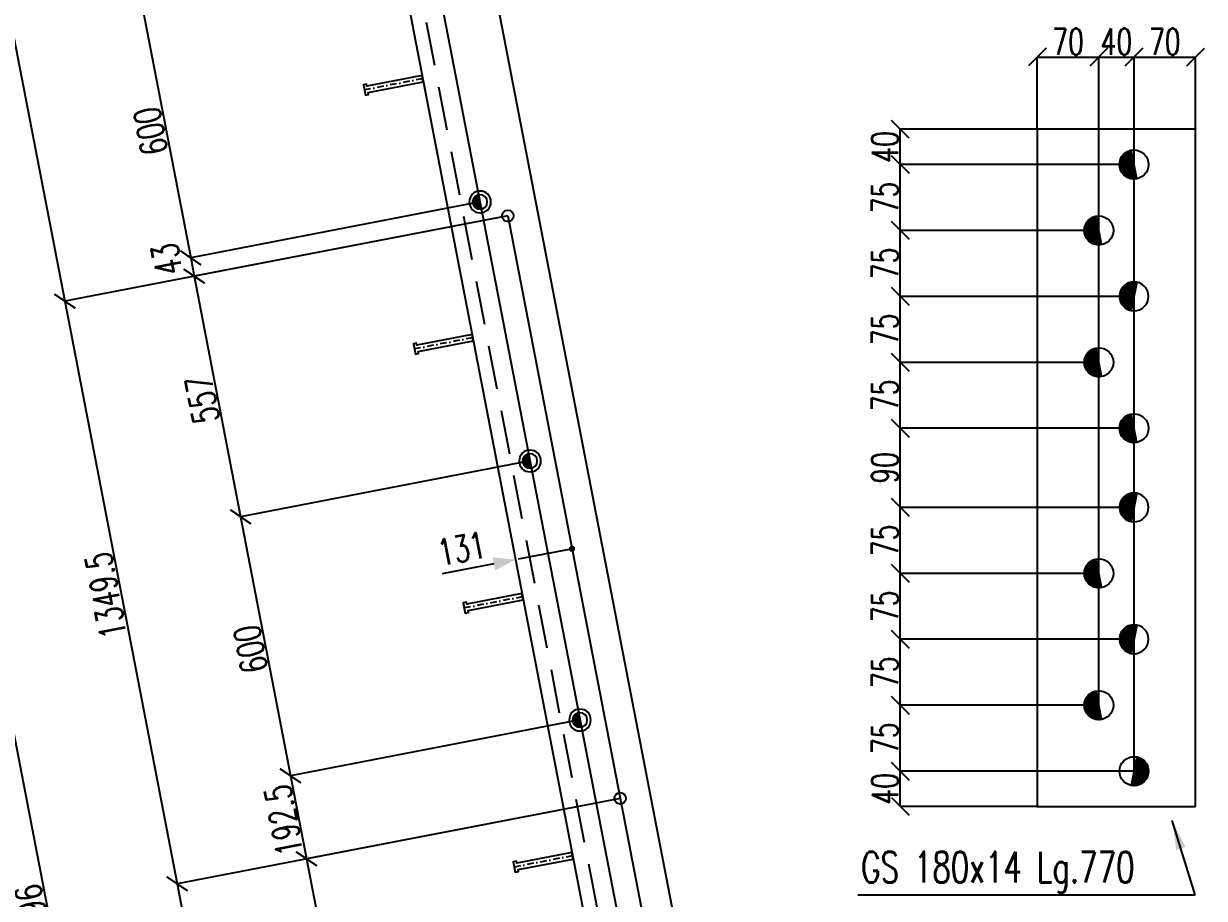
# Model space of a CAD drawing. Extents: x 512572 to 528792, y -20540 to -9023.
# Drawn here: x 524230 to 526915, y -12566 to -10576 of the extents above; entities that cross this region are included whole.
import ezdxf

# ---------------------------------------------------------------- set-up
doc = ezdxf.new("R2010")
doc.units = 0
doc.header["$LTSCALE"] = 200
doc.header["$MEASUREMENT"] = 0
doc.linetypes.add('DASHDOT', pattern=[1, 0.5, -0.25, 0, -0.25])
doc.linetypes.add('DASHED', pattern=[0.75, 0.5, -0.25])
doc.layers.get('0').update_dxf_attribs({"linetype": 'CONTINUOUS'})
for name, color, linetype in [('ASSI', 3, 'CONTINUOUS'), ('Echelon', 1, 'CONTINUOUS'), ('FORI', 2, 'CONTINUOUS'), ('LINEA_ANG', 2, 'CONTINUOUS'), ('LINEE_PIASTRE', 2, 'CONTINUOUS'), ('LS', 7, 'CONTINUOUS'), ('MZ', 6, 'DASHDOT'), ('PIASTRE', 5, 'CONTINUOUS'), ('QT_MAL', 7, 'CONTINUOUS'), ('QT_MPR', 7, 'CONTINUOUS'), ('QT_MSP', 7, 'CONTINUOUS'), ('TRAT-Y', 7, 'DASHED')]:
    doc.layers.add(name, color=color, linetype=linetype)
doc.styles.add('QUOTE', font='ROMANS8.SHX', dxfattribs={"width": 0.7})
doc.styles.add('RS', font='ROMANS8.shx', dxfattribs={"width": 0.7})
doc.styles.get("Standard").update_dxf_attribs({"font": 'ROMANS8.SHX', "width": 0.7})
doc.dimstyles.new('FRECCE1', dxfattribs={"dimtxt": 60, "dimasz": 6.66, "dimexe": 0, "dimexo": 0, "dimgap": 1, "dimtad": 1, "dimzin": 0, "dimdsep": 46, "dimtxsty": 'RS', "dimblk1": 'QUOTP', "dimblk2": 'QUOTF', "dimsah": 1, "dimcen": 0, "dimclrd": 2, "dimclre": 2, "dimclrt": 7, "dimadec": 0, "dimazin": 0, "dimtfac": 1, "dimtix": 1, "dimtmove": 2, "dimatfit": 3, "dimldrblk": 'QUOTP', "dimfxl": 1, "dimtolj": 1, "dimtzin": 0, "dimarcsym": 0})
doc.dimstyles.new('TRATTO', dxfattribs={"dimscale": 0, "dimtxt": 60, "dimasz": 40, "dimexe": 0, "dimexo": 0, "dimgap": 5, "dimtad": 1, "dimrnd": 0.5, "dimdsep": 46, "dimtxsty": 'RS', "dimblk1": 'OBLIQUE', "dimblk2": 'OBLIQUE', "dimsah": 1, "dimcen": 0.09, "dimclrd": 2, "dimclre": 2, "dimclrt": 7, "dimadec": 0, "dimazin": 0, "dimtfac": 1, "dimtix": 1, "dimtmove": 2, "dimatfit": 3, "dimfxl": 1, "dimtolj": 1, "dimtzin": 0, "dimarcsym": 0})

# ---------------------------------------------------------------- blocks, each defined once
blk = doc.blocks.new('P20')
at = {"color": 0}
for p, q in [((0, 0.98), (0.02, 1)), ((0, 0.94), (0.06, 1)), ((1, -0.01), (0, 0.99)), ((0, 0.89), (0.1, 0.99)), ((0, 0.85), (0.14, 0.99)), ((0, 0.8), (0.18, 0.98)), ((0, 0.76), (0.22, 0.98)), ((0, 0.71), (0.25, 0.97)), ((0, 0.67), (0.29, 0.96)), ((1, -0.05), (0, 0.95)), ((0, 0.62), (0.32, 0.95)), ((0, 0.58), (0.36, 0.93)), ((0, 0.53), (0.39, 0.92)), ((0, 0.49), (0.42, 0.91)), ((1, -0.09), (0, 0.9)), ((0, 0.44), (0.45, 0.89)), ((0, 0.4), (0.48, 0.88)), ((0.99, -0.13), (0, 0.86)), ((0, 0.35), (0.51, 0.86)), ((0, 0.31), (0.54, 0.84)), ((0, 0.26), (0.56, 0.83)), ((0.99, -0.17), (0, 0.81)), ((0, 0.22), (0.59, 0.81)), ((0, 0.17), (0.61, 0.79)), ((0.98, -0.21), (0, 0.77)), ((0, 0.13), (0.64, 0.77)), ((0, 0.08), (0.66, 0.75)), ((0, 0.04), (0.69, 0.73)), ((0.97, -0.25), (0, 0.72)), ((0, -0.01), (0.71, 0.7)), ((0.96, -0.28), (0, 0.68)), ((0, -0.05), (0.73, 0.68)), ((0, -0.1), (0.75, 0.66)), ((0.95, -0.32), (0, 0.63)), ((0, -0.14), (0.77, 0.63)), ((0, -0.19), (0.79, 0.61)), ((0.94, -0.35), (0, 0.59)), ((0, -0.23), (0.81, 0.58)), ((0, -0.28), (0.83, 0.56)), ((0.92, -0.38), (0, 0.54)), ((0, -0.32), (0.85, 0.53)), ((0.91, -0.41), (0, 0.5)), ((0, -0.36), (0.87, 0.5)), ((0, -0.41), (0.88, 0.47)), ((0.9, -0.44), (0, 0.45)), ((0, -0.45), (0.9, 0.44)), ((0.88, -0.47), (0, 0.41)), ((0, -0.5), (0.91, 0.41)), ((0, -0.54), (0.92, 0.38)), ((0.87, -0.5), (0, 0.36)), ((0, -0.59), (0.94, 0.35)), ((0.85, -0.53), (0, 0.32)), ((0, -0.63), (0.95, 0.31)), ((0, -0.68), (0.96, 0.28)), ((0.83, -0.56), (0, 0.27)), ((0, -0.72), (0.97, 0.25)), ((0.81, -0.58), (0, 0.23)), ((0, -0.77), (0.98, 0.21)), ((0.79, -0.61), (0, 0.18)), ((0, -0.81), (0.99, 0.17)), ((0.77, -0.63), (0, 0.14)), ((0, -0.86), (0.99, 0.13)), ((0.75, -0.66), (0, 0.09)), ((0, -0.9), (1, 0.09)), ((0.73, -0.68), (0, 0.05)), ((0, -0.95), (1, 0.05)), ((0.71, -0.7), (0, 0.01)), ((0, -0.99), (1, 0.01)), ((1, 0.04), (0.04, 1)), ((1, 0.09), (0.09, 1)), ((0.99, 0.14), (0.14, 0.99)), ((0.98, 0.19), (0.19, 0.98)), ((0.97, 0.25), (0.25, 0.97)), ((0.95, 0.31), (0.31, 0.95)), ((0.92, 0.38), (0.38, 0.92)), ((0.88, 0.47), (0.47, 0.88)), ((0.81, 0.59), (0.59, 0.81)), ((0.69, -0.73), (0, -0.04)), ((0.66, -0.75), (0, -0.08)), ((0.64, -0.77), (0, -0.13)), ((0.61, -0.79), (0, -0.17)), ((0.59, -0.81), (0, -0.22)), ((0.56, -0.83), (0, -0.26)), ((0.54, -0.84), (0, -0.31)), ((0.51, -0.86), (0, -0.35)), ((0.48, -0.88), (0, -0.4)), ((0.45, -0.89), (0, -0.44)), ((0.42, -0.91), (0, -0.49)), ((0.39, -0.92), (0, -0.53)), ((0.36, -0.93), (0, -0.58)), ((0.32, -0.95), (0, -0.62)), ((0.29, -0.96), (0, -0.67)), ((0.25, -0.97), (0, -0.71)), ((0.22, -0.98), (0, -0.76)), ((0.18, -0.98), (0, -0.8)), ((0.14, -0.99), (0, -0.85)), ((0.1, -0.99), (0, -0.89)), ((0.04, -1), (1, -0.04)), ((0.09, -1), (1, -0.09)), ((0.14, -0.99), (0.99, -0.14)), ((0.19, -0.98), (0.98, -0.19)), ((0.25, -0.97), (0.97, -0.25)), ((0.31, -0.95), (0.95, -0.31)), ((0.38, -0.92), (0.92, -0.38)), ((0.47, -0.88), (0.88, -0.47)), ((0.59, -0.81), (0.81, -0.59))]:
    blk.add_line(p, q, dxfattribs=at)
for radius in [1.5, 1]:
    blk.add_circle((0, 0), radius)
blk = doc.blocks.new('16')
blk.add_circle((0, 0), 1)
blk = doc.blocks.new('ASSE98')
blk.add_line((0, 0), (1, 0))
at = {"color": 7, "flags": 1}
for tag, p in [('LAV1', (3.07431, 6.82847)), ('LAV2', (3.07431, 6.49513)), ('LAV3', (3.07431, 6.1618)), ('LAV4', (3.07431, 5.82847)), ('LAV5', (3.07431, 5.49513)), ('LAV6', (3.07431, 5.1618)), ('LAV7', (3.07431, 4.82847)), ('LAV8', (3.07431, 4.49513)), ('LAV9', (3.07431, 4.1618)), ('LAV10', (3.07431, 3.82847))]:
    blk.add_attdef(tag, p, '', height=0.2, dxfattribs=at)
at = {"color": 7, "style": 'QUOTE', "width": 0.5, "flags": 1}
for tag, p in [('TI', (1.38308, 6.82731)), ('DI_S', (1.38308, 6.42178)), ('D_S', (1.38308, 6.02092)), ('E_S', (1.38308, 5.68065)), ('NFORI', (1.36454, 5.29792)), ('ALAR', (1.36349, 4.93246)), ('FAM', (1.3775, 4.54645)), ('ALA', (1.38308, 4.19257)), ('DISP2', (1.38308, 3.84971)), ('DISP1', (1.38308, 3.50686)), ('PINZAF', (1.38308, 3.164)), ('PINZAI', (1.38308, 2.82114)), ('TRP', (1.38308, 2.47829)), ('NP', (1.38308, 2.13543)), ('SV', (1.38308, 1.79257)), ('PESO', (1.38308, 1.44971)), ('QUA', (1.38308, 1.10686)), ('LUN', (1.38308, 0.764)), ('PROF', (1.38308, 0.42114)), ('POS', (1.38308, 0.07829))]:
    blk.add_attdef(tag, p, '', height=0.2, dxfattribs=at)
blk = doc.blocks.new('MRKR_98')
blk.add_point((0, 0))
at = {"color": 7, "style": 'QUOTE', "width": 0.5, "flags": 1}
for tag, p in [('TI', (3.7, 6.8)), ('NFORI', (3.7, 5.3)), ('AUX2', (3.7, 4.9)), ('FAM', (3.7, 4.5)), ('AUX1', (3.7, 4.2)), ('COMMESSA', (3.7, 3.8)), ('SPESSORE', (3.7, 2.5)), ('SV', (3.7, 1.8)), ('QUA', (3.7, 1.1)), ('DI_S', (3.7, 6.4)), ('D_S', (3.7, 6)), ('E_S', (3.7, 5.7)), ('MD', (3.7, 3.5)), ('MP', (3.7, 3.2)), ('LARGHEZZA', (3.7, 2.8)), ('NP', (3.7, 2.1)), ('PESO', (3.7, 1.4)), ('LUN', (3.7, 0.8)), ('PROF', (3.7, 0.4)), ('POS', (3.7, 0.1))]:
    blk.add_attdef(tag, p, '', height=0.2, dxfattribs=at)
at = {"color": 7, "flags": 1}
for tag, p in [('LAV1', (5.3, 6.9)), ('LAV2', (5.3, 6.5)), ('LAV3', (5.3, 6.2)), ('LAV4', (5.3, 5.9)), ('LAV5', (5.3, 5.5)), ('LAV6', (5.3, 5.2)), ('LAV7', (5.3, 4.9)), ('LAV8', (5.3, 4.5)), ('LAV9', (5.3, 4.2)), ('LAV10', (5.3, 3.9))]:
    blk.add_attdef(tag, p, '', height=0.2, dxfattribs=at)
blk = doc.blocks.new('20')
at = {"color": 0}
for p, q in [((0, 0.982), (0.018, 1)), ((0, 0.937), (0.061, 0.998)), ((0, 0.892), (0.102, 0.995)), ((1, -0.007), (0, 0.993)), ((0, 0.848), (0.142, 0.99)), ((0, 0.803), (0.181, 0.984)), ((0, 0.758), (0.218, 0.976)), ((0, 0.713), (0.254, 0.967)), ((0, 0.668), (0.289, 0.957)), ((0.999, -0.051), (0, 0.948)), ((0, 0.623), (0.323, 0.946)), ((0, 0.578), (0.356, 0.934)), ((0, 0.533), (0.388, 0.922)), ((0, 0.488), (0.419, 0.908)), ((0.996, -0.093), (0, 0.903)), ((0, 0.443), (0.45, 0.893)), ((0, 0.398), (0.479, 0.878)), ((0, 0.354), (0.508, 0.861)), ((0.991, -0.133), (0, 0.858)), ((0, 0.309), (0.536, 0.844)), ((0, 0.264), (0.563, 0.827)), ((0.999, 0.039), (0.039, 0.999)), ((0.996, 0.087), (0.087, 0.996)), ((0.991, 0.137), (0.137, 0.991)), ((0.982, 0.191), (0.191, 0.982)), ((0.969, 0.249), (0.249, 0.969)), ((0.95, 0.312), (0.312, 0.95)), ((0.923, 0.384), (0.384, 0.923)), ((0.883, 0.469), (0.469, 0.883)), ((0.985, -0.172), (0, 0.813)), ((0, 0.219), (0.589, 0.808)), ((0, 0.174), (0.615, 0.789)), ((0, 0.129), (0.64, 0.769)), ((0.978, -0.209), (0, 0.768)), ((0, 0.084), (0.664, 0.748)), ((0, 0.039), (0.687, 0.726)), ((0.969, -0.246), (0, 0.724)), ((0, -0.006), (0.71, 0.704)), ((0, -0.051), (0.732, 0.681)), ((0.96, -0.281), (0, 0.679)), ((0, -0.095), (0.753, 0.658)), ((0.949, -0.315), (0, 0.634)), ((0, -0.14), (0.774, 0.633)), ((0, -0.185), (0.794, 0.608)), ((0.937, -0.348), (0, 0.589)), ((0, -0.23), (0.813, 0.583)), ((0, -0.275), (0.831, 0.556)), ((0.925, -0.381), (0, 0.544)), ((0, -0.32), (0.849, 0.529)), ((0, -0.365), (0.866, 0.501)), ((0.911, -0.412), (0, 0.499)), ((0, -0.41), (0.882, 0.472)), ((0.897, -0.443), (0, 0.454)), ((0, -0.455), (0.897, 0.442)), ((0, -0.5), (0.911, 0.412)), ((0.881, -0.472), (0, 0.409)), ((0, -0.544), (0.925, 0.38)), ((0.865, -0.501), (0, 0.364)), ((0, -0.589), (0.937, 0.348)), ((0.849, -0.529), (0, 0.319)), ((0, -0.634), (0.949, 0.315)), ((0, -0.679), (0.96, 0.281)), ((0.831, -0.556), (0, 0.275)), ((0, -0.724), (0.969, 0.245)), ((0.813, -0.583), (0, 0.23)), ((0, -0.769), (0.978, 0.209)), ((0.793, -0.609), (0, 0.185)), ((0, -0.814), (0.985, 0.171)), ((0.774, -0.634), (0, 0.14)), ((0, -0.859), (0.991, 0.132)), ((0.753, -0.658), (0, 0.095)), ((0, -0.904), (0.996, 0.092)), ((0.732, -0.682), (0, 0.05)), ((0, -0.949), (0.999, 0.05)), ((0, -0.993), (1, 0.007)), ((0.71, -0.705), (0, 0.005)), ((0.808, 0.589), (0.589, 0.808)), ((0.687, -0.727), (0, -0.04)), ((0.664, -0.748), (0, -0.085)), ((0.639, -0.769), (0, -0.13)), ((0.614, -0.789), (0, -0.174)), ((0.589, -0.808), (0, -0.219)), ((0.563, -0.827), (0, -0.264)), ((0.535, -0.845), (0, -0.309)), ((0.508, -0.862), (0, -0.354)), ((0.479, -0.878), (0, -0.399)), ((0.449, -0.893), (0, -0.444)), ((0.419, -0.908), (0, -0.489)), ((0.388, -0.922), (0, -0.534)), ((0.356, -0.935), (0, -0.579)), ((0.323, -0.946), (0, -0.623)), ((0.289, -0.957), (0, -0.668)), ((0.254, -0.967), (0, -0.713)), ((0.218, -0.976), (0, -0.758)), ((0.181, -0.984), (0, -0.803)), ((0.039, -0.999), (0.999, -0.039)), ((0.087, -0.996), (0.996, -0.087)), ((0.138, -0.99), (0.99, -0.138)), ((0.192, -0.981), (0.981, -0.192)), ((0.25, -0.968), (0.968, -0.25)), ((0.313, -0.95), (0.95, -0.313)), ((0.385, -0.923), (0.923, -0.385)), ((0.47, -0.883), (0.883, -0.47)), ((0.591, -0.807), (0.807, -0.591)), ((0.142, -0.99), (0, -0.848)), ((0.102, -0.995), (0, -0.893))]:
    blk.add_line(p, q, dxfattribs=at)
blk.add_line((0, 1), (0, -1))
blk.add_circle((0, 0), 1)
blk = doc.blocks.new('A$C6E393FD9')
at = {"layer": 'Echelon', "color": 3}
blk.add_lwpolyline([(2.5, 0), (0, 19.8), (168.6, 41.4), (167.9, 47.2), (177.8, 48.5), (181.8, 17.1), (171.9, 15.8), (171.2, 21.6), (2.5, 0)], close=True, dxfattribs=at)
at = {"layer": 'MZ', "ltscale": 0.2}
blk.add_line((1.3, 9.9), (179.8, 32.8), dxfattribs=at)
blk = doc.blocks.new('_OBLIQUE')
at = {"color": 0, "linetype": 'ByBlock'}
blk.add_line((-0.5, -0.5), (0.5, 0.5), dxfattribs=at)
blk = doc.blocks.new('*D49')
at = {"layer": 'QT_MPR', "color": 2, "lineweight": -2, "transparency": 16777216}
for p, q in [((525118.1, -9755), (524082.2, -9954.8)), ((524082.2, -9954.8), (524323.9, -11207.9)), ((525331.3, -11013.7), (524323.9, -11207.9))]:
    blk.add_line(p, q, dxfattribs=at)
at = {"layer": 'QT_MPR', "color": 2, "lineweight": -2, "transparency": 16777216, "xscale": 40, "yscale": 40, "zscale": 40}
for p, rotation in [((524082.2, -9954.8), 100.9154326102389), ((524323.9, -11207.9), 280.9154326102389)]:
    blk.add_blockref('_OBLIQUE', p, dxfattribs=dict(at, rotation=rotation))
at = {"layer": 'QT_MPR', "color": 7, "transparency": 16777216, "insert": (524168.7, -10588), "char_height": 60, "attachment_point": 5, "rotation": 100.9154, "style": 'RS'}
blk.add_mtext('\\A1;1276', dxfattribs=at)
blk = doc.blocks.new('*D50')
at = {"layer": 'QT_MPR', "color": 2, "lineweight": -2, "transparency": 16777216}
for p, q in [((525331.3, -11013.7), (524323.9, -11207.9)), ((524323.9, -11207.9), (524579.4, -12532.8)), ((525586.8, -12338.5), (524579.4, -12532.8))]:
    blk.add_line(p, q, dxfattribs=at)
at = {"layer": 'QT_MPR', "color": 2, "lineweight": -2, "transparency": 16777216, "xscale": 40, "yscale": 40, "zscale": 40}
for p, rotation in [((524323.9, -11207.9), 100.9154326102389), ((524579.4, -12532.8), 280.9154326102389)]:
    blk.add_blockref('_OBLIQUE', p, dxfattribs=dict(at, rotation=rotation))
at = {"layer": 'QT_MPR', "color": 7, "transparency": 16777216, "insert": (524417.2, -11877), "char_height": 60, "attachment_point": 5, "rotation": 100.9154, "style": 'RS'}
blk.add_mtext('\\A1;1349.5', dxfattribs=at)
blk = doc.blocks.new('*D51')
at = {"layer": 'QT_MPR', "color": 2, "lineweight": -2, "transparency": 16777216}
for p, q in [((525586.8, -12338.5), (524579.4, -12532.8)), ((524579.4, -12532.8), (524834.9, -13857.7)), ((525842.3, -13663.4), (524834.9, -13857.7))]:
    blk.add_line(p, q, dxfattribs=at)
at = {"layer": 'QT_MPR', "color": 2, "lineweight": -2, "transparency": 16777216, "xscale": 40, "yscale": 40, "zscale": 40}
for p, rotation in [((524579.4, -12532.8), 100.9154326102389), ((524834.9, -13857.7), 280.9154326102389)]:
    blk.add_blockref('_OBLIQUE', p, dxfattribs=dict(at, rotation=rotation))
at = {"layer": 'QT_MPR', "color": 7, "transparency": 16777216, "insert": (524672.7, -13201.9), "char_height": 60, "attachment_point": 5, "rotation": 100.9154, "style": 'RS'}
blk.add_mtext('\\A1;1349', dxfattribs=at)
blk = doc.blocks.new('*D62')
at = {"layer": 'QT_MSP', "color": 2, "lineweight": -2, "transparency": 16777216}
for p, q in [((525154.6, -10392.9), (524496.7, -10519.8)), ((524496.7, -10519.8), (524610.3, -11108.9)), ((525268.2, -10982.1), (524610.3, -11108.9))]:
    blk.add_line(p, q, dxfattribs=at)
at = {"layer": 'QT_MSP', "color": 2, "lineweight": -2, "transparency": 16777216, "xscale": 40, "yscale": 40, "zscale": 40}
for p, rotation in [((524496.7, -10519.8), 100.9154326102389), ((524610.3, -11108.9), 280.9154326102389)]:
    blk.add_blockref('_OBLIQUE', p, dxfattribs=dict(at, rotation=rotation))
at = {"layer": 'QT_MSP', "color": 7, "transparency": 16777216, "insert": (524519.1, -10821), "char_height": 60, "attachment_point": 5, "rotation": 100.9154, "style": 'RS'}
blk.add_mtext('\\A1;600', dxfattribs=at)
blk = doc.blocks.new('*D63')
at = {"layer": 'QT_MSP', "color": 2, "lineweight": -2, "transparency": 16777216}
for p, q in [((525268.2, -10982.1), (524610.3, -11108.9)), ((525331.3, -11013.7), (524618.4, -11151.1)), ((524610.3, -11108.9), (524618.4, -11151.1))]:
    blk.add_line(p, q, dxfattribs=at)
at = {"layer": 'QT_MSP', "color": 2, "lineweight": -2, "transparency": 16777216, "xscale": 40, "yscale": 40, "zscale": 40}
for p, rotation in [((524610.3, -11108.9), 100.9154326102389), ((524618.4, -11151.1), 280.9154326102389)]:
    blk.add_blockref('_OBLIQUE', p, dxfattribs=dict(at, rotation=rotation))
at = {"layer": 'QT_MSP', "color": 7, "transparency": 16777216, "insert": (524556.1, -11112.3), "char_height": 60, "attachment_point": 5, "rotation": 100.9154, "style": 'RS'}
blk.add_mtext('\\A1;43', dxfattribs=at)
blk = doc.blocks.new('*D64')
at = {"layer": 'QT_MSP', "color": 2, "lineweight": -2, "transparency": 16777216}
for p, q in [((525331.3, -11013.7), (524618.4, -11151.1)), ((524618.4, -11151.1), (524723.9, -11698.1)), ((525381.8, -11571.2), (524723.9, -11698.1))]:
    blk.add_line(p, q, dxfattribs=at)
at = {"layer": 'QT_MSP', "color": 2, "lineweight": -2, "transparency": 16777216, "xscale": 40, "yscale": 40, "zscale": 40}
for p, rotation in [((524618.4, -11151.1), 100.9154326102389), ((524723.9, -11698.1), 280.9154326102389)]:
    blk.add_blockref('_OBLIQUE', p, dxfattribs=dict(at, rotation=rotation))
at = {"layer": 'QT_MSP', "color": 7, "transparency": 16777216, "insert": (524636.8, -11431.2), "char_height": 60, "attachment_point": 5, "rotation": 100.9154, "style": 'RS'}
blk.add_mtext('\\A1;557', dxfattribs=at)
blk = doc.blocks.new('*D65')
at = {"layer": 'QT_MSP', "color": 2, "lineweight": -2, "transparency": 16777216}
for p, q in [((525381.8, -11571.2), (524723.9, -11698.1)), ((524723.9, -11698.1), (524837.5, -12287.2)), ((525495.4, -12160.3), (524837.5, -12287.2))]:
    blk.add_line(p, q, dxfattribs=at)
at = {"layer": 'QT_MSP', "color": 2, "lineweight": -2, "transparency": 16777216, "xscale": 40, "yscale": 40, "zscale": 40}
for p, rotation in [((524723.9, -11698.1), 100.9154326102389), ((524837.5, -12287.2), 280.9154326102389)]:
    blk.add_blockref('_OBLIQUE', p, dxfattribs=dict(at, rotation=rotation))
at = {"layer": 'QT_MSP', "color": 7, "transparency": 16777216, "insert": (524746.4, -11999.3), "char_height": 60, "attachment_point": 5, "rotation": 100.9154, "style": 'RS'}
blk.add_mtext('\\A1;600', dxfattribs=at)
blk = doc.blocks.new('*D66')
at = {"layer": 'QT_MSP', "color": 2, "lineweight": -2, "transparency": 16777216}
for p, q in [((525495.4, -12160.3), (524837.5, -12287.2)), ((524837.5, -12287.2), (524873.9, -12476)), ((525586.8, -12338.5), (524873.9, -12476))]:
    blk.add_line(p, q, dxfattribs=at)
at = {"layer": 'QT_MSP', "color": 2, "lineweight": -2, "transparency": 16777216, "xscale": 40, "yscale": 40, "zscale": 40}
for p, rotation in [((524837.5, -12287.2), 100.9154326102389), ((524873.9, -12476), 280.9154326102389)]:
    blk.add_blockref('_OBLIQUE', p, dxfattribs=dict(at, rotation=rotation))
at = {"layer": 'QT_MSP', "color": 7, "transparency": 16777216, "insert": (524821.4, -12388.2), "char_height": 60, "attachment_point": 5, "rotation": 100.9154, "style": 'RS'}
blk.add_mtext('\\A1;192.5', dxfattribs=at)
blk = doc.blocks.new('*D67')
at = {"layer": 'QT_MSP', "color": 2, "lineweight": -2, "transparency": 16777216}
for p, q in [((525586.8, -12338.5), (524873.9, -12476)), ((524873.9, -12476), (524951.1, -12876.4)), ((525609, -12749.5), (524951.1, -12876.4))]:
    blk.add_line(p, q, dxfattribs=at)
at = {"layer": 'QT_MSP', "color": 2, "lineweight": -2, "transparency": 16777216, "xscale": 40, "yscale": 40, "zscale": 40}
for p, rotation in [((524873.9, -12476), 100.9154326102389), ((524951.1, -12876.4), 280.9154326102389)]:
    blk.add_blockref('_OBLIQUE', p, dxfattribs=dict(at, rotation=rotation))
at = {"layer": 'QT_MSP', "color": 7, "transparency": 16777216, "insert": (524878.2, -12682.8), "char_height": 60, "attachment_point": 5, "rotation": 100.9154, "style": 'RS'}
blk.add_mtext('\\A1;407.5', dxfattribs=at)
blk = doc.blocks.new('QUOTP')
at = {"layer": 'ASSI', "color": 2, "const_width": 1.07}
blk.add_lwpolyline([(-0.53, 0, 1), (0.53, 0, 1)], format="xyb", close=True, dxfattribs=at)
blk = doc.blocks.new('QUOTF')
at = {"layer": 'LS', "color": 2}
blk.add_line((7.5, 0), (25.5, 0), dxfattribs=at)
blk.add_solid([(7.5, 2.25), (0, 0), (7.5, -2.25)], dxfattribs=at)
blk = doc.blocks.new('*D81')
at = {"layer": 'QT_MAL', "color": 2, "lineweight": -2, "transparency": 16777216}
blk.add_line((525470.8, -11772.2), (525355.2, -11794.4), dxfattribs=at)
at = {"layer": 'QT_MAL', "color": 2, "lineweight": -2, "transparency": 16777216, "xscale": 6.66, "yscale": 6.66, "zscale": 6.66}
for name, p, rotation in [('QUOTF', (525348.7, -11795.7), 190.9154326102389), ('QUOTP', (525477.3, -11770.9), 10.91543261023896)]:
    blk.add_blockref(name, p, dxfattribs=dict(at, rotation=rotation))
at = {"layer": 'QT_MAL', "color": 7, "transparency": 16777216, "insert": (525226.1, -11770.9), "char_height": 60, "attachment_point": 5, "rotation": 10.9154, "style": 'RS'}
blk.add_mtext('\\A1;131', dxfattribs=at)
blk = doc.blocks.new('*D91')
at = {"layer": 'QT_MPR', "color": 2, "lineweight": -2, "transparency": 16777216}
for p, q in [((522528.8, -10191), (523775.8, -9950.5)), ((523775.8, -9950.5), (524797.6, -15248.6)), ((523543.7, -15490.5), (524797.6, -15248.6))]:
    blk.add_line(p, q, dxfattribs=at)
at = {"layer": 'QT_MPR', "color": 2, "lineweight": -2, "transparency": 16777216, "xscale": 40, "yscale": 40, "zscale": 40}
for p, rotation in [((523775.8, -9950.5), 100.9154326102523), ((524797.6, -15248.6), 280.9154326102524)]:
    blk.add_blockref('_OBLIQUE', p, dxfattribs=dict(at, rotation=rotation))
at = {"layer": 'QT_MPR', "color": 7, "transparency": 16777216, "insert": (524252.3, -12606.2), "char_height": 60, "attachment_point": 5, "rotation": 100.9154, "style": 'RS'}
blk.add_mtext('\\A1;5396', dxfattribs=at)
blk = doc.blocks.new('*D136')
at = {"layer": 'LS', "color": 2, "lineweight": -2, "transparency": 16777216}
for p, q in [((526755, -12276.8), (526223.7, -12276.8)), ((526223.7, -12356.8), (526223.7, -12276.8)), ((526535, -12356.8), (526223.7, -12356.8))]:
    blk.add_line(p, q, dxfattribs=at)
at = {"layer": 'LS', "color": 2, "lineweight": -2, "transparency": 16777216, "xscale": 40, "yscale": 40, "zscale": 40}
for p, rotation in [((526223.7, -12276.8), 90), ((526223.7, -12356.8), 270)]:
    blk.add_blockref('_OBLIQUE', p, dxfattribs=dict(at, rotation=rotation))
at = {"layer": 'LS', "color": 7, "transparency": 16777216, "insert": (526188.7, -12316.8), "char_height": 60, "attachment_point": 5, "rotation": 90, "style": 'RS'}
blk.add_mtext('\\A1;40', dxfattribs=at)
blk = doc.blocks.new('*D137')
at = {"layer": 'LS', "color": 2, "lineweight": -2, "transparency": 16777216}
for p, q in [((526675, -12126.8), (526223.7, -12126.8)), ((526223.7, -12276.8), (526223.7, -12126.8)), ((526755, -12276.8), (526223.7, -12276.8))]:
    blk.add_line(p, q, dxfattribs=at)
at = {"layer": 'LS', "color": 2, "lineweight": -2, "transparency": 16777216, "xscale": 40, "yscale": 40, "zscale": 40}
for p, rotation in [((526223.7, -12126.8), 90), ((526223.7, -12276.8), 270)]:
    blk.add_blockref('_OBLIQUE', p, dxfattribs=dict(at, rotation=rotation))
at = {"layer": 'LS', "color": 7, "transparency": 16777216, "insert": (526188.7, -12201.8), "char_height": 60, "attachment_point": 5, "rotation": 90, "style": 'RS'}
blk.add_mtext('\\A1;75', dxfattribs=at)
blk = doc.blocks.new('*D138')
at = {"layer": 'LS', "color": 2, "lineweight": -2, "transparency": 16777216}
for p, q in [((526755, -11976.8), (526223.7, -11976.8)), ((526223.7, -12126.8), (526223.7, -11976.8)), ((526675, -12126.8), (526223.7, -12126.8))]:
    blk.add_line(p, q, dxfattribs=at)
at = {"layer": 'LS', "color": 2, "lineweight": -2, "transparency": 16777216, "xscale": 40, "yscale": 40, "zscale": 40}
for p, rotation in [((526223.7, -11976.8), 90), ((526223.7, -12126.8), 270)]:
    blk.add_blockref('_OBLIQUE', p, dxfattribs=dict(at, rotation=rotation))
at = {"layer": 'LS', "color": 7, "transparency": 16777216, "insert": (526188.7, -12051.8), "char_height": 60, "attachment_point": 5, "rotation": 90, "style": 'RS'}
blk.add_mtext('\\A1;75', dxfattribs=at)
blk = doc.blocks.new('*D139')
at = {"layer": 'LS', "color": 2, "lineweight": -2, "transparency": 16777216}
for p, q in [((526675, -11826.8), (526223.7, -11826.8)), ((526223.7, -11976.8), (526223.7, -11826.8)), ((526755, -11976.8), (526223.7, -11976.8))]:
    blk.add_line(p, q, dxfattribs=at)
at = {"layer": 'LS', "color": 2, "lineweight": -2, "transparency": 16777216, "xscale": 40, "yscale": 40, "zscale": 40}
for p, rotation in [((526223.7, -11826.8), 90), ((526223.7, -11976.8), 270)]:
    blk.add_blockref('_OBLIQUE', p, dxfattribs=dict(at, rotation=rotation))
at = {"layer": 'LS', "color": 7, "transparency": 16777216, "insert": (526188.7, -11901.8), "char_height": 60, "attachment_point": 5, "rotation": 90, "style": 'RS'}
blk.add_mtext('\\A1;75', dxfattribs=at)
blk = doc.blocks.new('*D140')
at = {"layer": 'LS', "color": 2, "lineweight": -2, "transparency": 16777216}
for p, q in [((526755, -11676.8), (526223.7, -11676.8)), ((526223.7, -11826.8), (526223.7, -11676.8)), ((526675, -11826.8), (526223.7, -11826.8))]:
    blk.add_line(p, q, dxfattribs=at)
at = {"layer": 'LS', "color": 2, "lineweight": -2, "transparency": 16777216, "xscale": 40, "yscale": 40, "zscale": 40}
for p, rotation in [((526223.7, -11676.8), 90), ((526223.7, -11826.8), 270)]:
    blk.add_blockref('_OBLIQUE', p, dxfattribs=dict(at, rotation=rotation))
at = {"layer": 'LS', "color": 7, "transparency": 16777216, "insert": (526188.7, -11751.8), "char_height": 60, "attachment_point": 5, "rotation": 90, "style": 'RS'}
blk.add_mtext('\\A1;75', dxfattribs=at)
blk = doc.blocks.new('*D141')
at = {"layer": 'LS', "color": 2, "lineweight": -2, "transparency": 16777216}
for p, q in [((526755, -11496.8), (526223.7, -11496.8)), ((526223.7, -11676.8), (526223.7, -11496.8)), ((526755, -11676.8), (526223.7, -11676.8))]:
    blk.add_line(p, q, dxfattribs=at)
at = {"layer": 'LS', "color": 2, "lineweight": -2, "transparency": 16777216, "xscale": 40, "yscale": 40, "zscale": 40}
for p, rotation in [((526223.7, -11496.8), 90), ((526223.7, -11676.8), 270)]:
    blk.add_blockref('_OBLIQUE', p, dxfattribs=dict(at, rotation=rotation))
at = {"layer": 'LS', "color": 7, "transparency": 16777216, "insert": (526188.7, -11586.8), "char_height": 60, "attachment_point": 5, "rotation": 90, "style": 'RS'}
blk.add_mtext('\\A1;90', dxfattribs=at)
blk = doc.blocks.new('*D142')
at = {"layer": 'LS', "color": 2, "lineweight": -2, "transparency": 16777216}
for p, q in [((526675, -11346.8), (526223.7, -11346.8)), ((526223.7, -11496.8), (526223.7, -11346.8)), ((526755, -11496.8), (526223.7, -11496.8))]:
    blk.add_line(p, q, dxfattribs=at)
at = {"layer": 'LS', "color": 2, "lineweight": -2, "transparency": 16777216, "xscale": 40, "yscale": 40, "zscale": 40}
for p, rotation in [((526223.7, -11346.8), 90), ((526223.7, -11496.8), 270)]:
    blk.add_blockref('_OBLIQUE', p, dxfattribs=dict(at, rotation=rotation))
at = {"layer": 'LS', "color": 7, "transparency": 16777216, "insert": (526188.7, -11421.8), "char_height": 60, "attachment_point": 5, "rotation": 90, "style": 'RS'}
blk.add_mtext('\\A1;75', dxfattribs=at)
blk = doc.blocks.new('*D143')
at = {"layer": 'LS', "color": 2, "lineweight": -2, "transparency": 16777216}
for p, q in [((526755, -11196.8), (526223.7, -11196.8)), ((526223.7, -11346.8), (526223.7, -11196.8)), ((526675, -11346.8), (526223.7, -11346.8))]:
    blk.add_line(p, q, dxfattribs=at)
at = {"layer": 'LS', "color": 2, "lineweight": -2, "transparency": 16777216, "xscale": 40, "yscale": 40, "zscale": 40}
for p, rotation in [((526223.7, -11196.8), 90), ((526223.7, -11346.8), 270)]:
    blk.add_blockref('_OBLIQUE', p, dxfattribs=dict(at, rotation=rotation))
at = {"layer": 'LS', "color": 7, "transparency": 16777216, "insert": (526188.7, -11271.8), "char_height": 60, "attachment_point": 5, "rotation": 90, "style": 'RS'}
blk.add_mtext('\\A1;75', dxfattribs=at)
blk = doc.blocks.new('*D144')
at = {"layer": 'LS', "color": 2, "lineweight": -2, "transparency": 16777216}
for p, q in [((526675, -11046.8), (526223.7, -11046.8)), ((526223.7, -11196.8), (526223.7, -11046.8)), ((526755, -11196.8), (526223.7, -11196.8))]:
    blk.add_line(p, q, dxfattribs=at)
at = {"layer": 'LS', "color": 2, "lineweight": -2, "transparency": 16777216, "xscale": 40, "yscale": 40, "zscale": 40}
for p, rotation in [((526223.7, -11046.8), 90), ((526223.7, -11196.8), 270)]:
    blk.add_blockref('_OBLIQUE', p, dxfattribs=dict(at, rotation=rotation))
at = {"layer": 'LS', "color": 7, "transparency": 16777216, "insert": (526188.7, -11121.8), "char_height": 60, "attachment_point": 5, "rotation": 90, "style": 'RS'}
blk.add_mtext('\\A1;75', dxfattribs=at)
blk = doc.blocks.new('*D145')
at = {"layer": 'LS', "color": 2, "lineweight": -2, "transparency": 16777216}
for p, q in [((526755, -10896.8), (526223.7, -10896.8)), ((526223.7, -11046.8), (526223.7, -10896.8)), ((526675, -11046.8), (526223.7, -11046.8))]:
    blk.add_line(p, q, dxfattribs=at)
at = {"layer": 'LS', "color": 2, "lineweight": -2, "transparency": 16777216, "xscale": 40, "yscale": 40, "zscale": 40}
for p, rotation in [((526223.7, -10896.8), 90), ((526223.7, -11046.8), 270)]:
    blk.add_blockref('_OBLIQUE', p, dxfattribs=dict(at, rotation=rotation))
at = {"layer": 'LS', "color": 7, "transparency": 16777216, "insert": (526188.7, -10971.8), "char_height": 60, "attachment_point": 5, "rotation": 90, "style": 'RS'}
blk.add_mtext('\\A1;75', dxfattribs=at)
blk = doc.blocks.new('*D146')
at = {"layer": 'LS', "color": 2, "lineweight": -2, "transparency": 16777216}
for p, q in [((526535, -10816.8), (526223.7, -10816.8)), ((526223.7, -10896.8), (526223.7, -10816.8)), ((526755, -10896.8), (526223.7, -10896.8))]:
    blk.add_line(p, q, dxfattribs=at)
at = {"layer": 'LS', "color": 2, "lineweight": -2, "transparency": 16777216, "xscale": 40, "yscale": 40, "zscale": 40}
for p, rotation in [((526223.7, -10816.8), 90), ((526223.7, -10896.8), 270)]:
    blk.add_blockref('_OBLIQUE', p, dxfattribs=dict(at, rotation=rotation))
at = {"layer": 'LS', "color": 7, "transparency": 16777216, "insert": (526188.7, -10856.8), "char_height": 60, "attachment_point": 5, "rotation": 90, "style": 'RS'}
blk.add_mtext('\\A1;40', dxfattribs=at)
blk = doc.blocks.new('*D147')
at = {"layer": 'LS', "color": 2, "lineweight": -2, "transparency": 16777216}
for p, q in [((526535, -10816.8), (526535, -10652.5)), ((526535, -10652.5), (526675, -10652.5)), ((526675, -12126.8), (526675, -10652.5))]:
    blk.add_line(p, q, dxfattribs=at)
at = {"layer": 'LS', "color": 2, "lineweight": -2, "transparency": 16777216, "xscale": 40, "yscale": 40, "zscale": 40, "rotation": 180.0000000000001}
blk.add_blockref('_OBLIQUE', (526535, -10652.5), dxfattribs=at)
at = {"layer": 'LS', "color": 2, "lineweight": -2, "transparency": 16777216, "xscale": 40, "yscale": 40, "zscale": 40}
blk.add_blockref('_OBLIQUE', (526675, -10652.5), dxfattribs=at)
at = {"layer": 'LS', "color": 7, "transparency": 16777216, "insert": (526605, -10617.5), "char_height": 60, "attachment_point": 5, "style": 'RS'}
blk.add_mtext('\\A1;70', dxfattribs=at)
blk = doc.blocks.new('*D148')
at = {"layer": 'LS', "color": 2, "lineweight": -2, "transparency": 16777216}
for p, q in [((526675, -11046.8), (526675, -10652.5)), ((526675, -10652.5), (526755, -10652.5)), ((526755, -12276.8), (526755, -10652.5))]:
    blk.add_line(p, q, dxfattribs=at)
at = {"layer": 'LS', "color": 2, "lineweight": -2, "transparency": 16777216, "xscale": 40, "yscale": 40, "zscale": 40, "rotation": 180.0000000000001}
blk.add_blockref('_OBLIQUE', (526675, -10652.5), dxfattribs=at)
at = {"layer": 'LS', "color": 2, "lineweight": -2, "transparency": 16777216, "xscale": 40, "yscale": 40, "zscale": 40}
blk.add_blockref('_OBLIQUE', (526755, -10652.5), dxfattribs=at)
at = {"layer": 'LS', "color": 7, "transparency": 16777216, "insert": (526715, -10617.5), "char_height": 60, "attachment_point": 5, "style": 'RS'}
blk.add_mtext('\\A1;40', dxfattribs=at)
blk = doc.blocks.new('*D149')
at = {"layer": 'LS', "color": 2, "lineweight": -2, "transparency": 16777216}
for p, q in [((526755, -10896.8), (526755, -10652.5)), ((526755, -10652.5), (526895, -10652.5)), ((526895, -10816.8), (526895, -10652.5))]:
    blk.add_line(p, q, dxfattribs=at)
at = {"layer": 'LS', "color": 2, "lineweight": -2, "transparency": 16777216, "xscale": 40, "yscale": 40, "zscale": 40, "rotation": 180.0000000000001}
blk.add_blockref('_OBLIQUE', (526755, -10652.5), dxfattribs=at)
at = {"layer": 'LS', "color": 2, "lineweight": -2, "transparency": 16777216, "xscale": 40, "yscale": 40, "zscale": 40}
blk.add_blockref('_OBLIQUE', (526895, -10652.5), dxfattribs=at)
at = {"layer": 'LS', "color": 7, "transparency": 16777216, "insert": (526825, -10617.5), "char_height": 60, "attachment_point": 5, "style": 'RS'}
blk.add_mtext('\\A1;70', dxfattribs=at)

msp = doc.modelspace()

# ---------------------------------------------------------------- linework, layer by layer
at = {"layer": 'LINEA_ANG'}
for p, q in [((526651.078, -17492.853), (525026.37, -9068.084)), ((524829.988, -9105.956), (526454.696, -17530.725))]:
    msp.add_line(p, q, dxfattribs=at)
at = {"layer": 'LINEE_PIASTRE'}
for p, q in [((526535.018, -10816.756), (526535.018, -12356.756)), ((526895.018, -10816.756), (526535.018, -10816.756)), ((526895.018, -12356.756), (526895.018, -10816.756)), ((526535.018, -12356.756), (526895.018, -12356.756))]:
    msp.add_line(p, q, dxfattribs=at)
at = {"layer": 'LS', "color": 6}
for p, q in [((524903.621, -9091.646), (525951.774, -14526.746)), ((525331.301, -11013.663), (526402.436, -16567.927)), ((526893.724, -12558.068), (526842.084, -12388.768)), ((526126.724, -12558.068), (526893.724, -12558.068))]:
    msp.add_line(p, q, dxfattribs=at)
msp.add_solid([(526872.162, -12449.293), (526842.084, -12388.768), (526850.907, -12455.776)], dxfattribs=at)
at = {"layer": 'TRAT-Y'}
msp.add_line((524861.409, -9099.897), (526486.117, -17524.665), dxfattribs=at)

# ---------------------------------------------------------------- block references
at = {"layer": 'ASSI', "xscale": 8580, "zscale": 8580, "rotation": 280.9154326102389}
msp.add_blockref('ASSE98', (524829.988, -9105.956), dxfattribs=at)
at = {"layer": 'FORI'}
for name, p, xscale, yscale, zscale, rotation in [('20', (526755.018, -10896.756), 33, 33, 33, 190.9154326064849), ('P20', (525268.185, -10982.059), -16.5, 16.5, 16.5, 14.28781299771946), ('16', (525331.301, -11013.663), 13, 13, 13, 22.56355637249122), ('20', (526675.018, -11046.756), 33, 33, 33, 190.9154326064849), ('20', (526755.018, -11196.756), -33, 32.99999999999999, 33, 349.0845673859999), ('20', (526675.018, -11346.756), 33, 33, 33, 190.9154326064849), ('20', (526755.018, -11496.756), 33, 33, 33, 190.9154326064849), ('P20', (525381.801, -11571.203), -16.5, 16.5, 16.5, 14.28781299771946), ('20', (526755.018, -11676.756), -33.00000000000001, 33.00000000000001, 33.00000000000001, 349.0845673859999), ('20', (526675.018, -11826.756), 33, 33, 33, 190.9154326064849), ('20', (526755.018, -11976.756), -33, 32.99999999999999, 33, 349.0845673859999), ('20', (526675.018, -12126.756), 33, 33, 33, 190.9154326064849), ('P20', (525495.417, -12160.348), -16.5, 16.5, 16.5, 14.28781299771946), ('20', (526755.018, -12276.756), 33, 33, 33, 349.0845673859999), ('16', (525586.801, -12338.533), 13, 13, 13, 21.83086522049124)]:
    msp.add_blockref(name, p, dxfattribs=dict(at, xscale=xscale, yscale=yscale, zscale=zscale, rotation=rotation))
at = {"layer": 'LS', "color": 111, "xscale": -0.7500000000000001, "yscale": 0.7500000000000001, "zscale": 0.7500000000000001, "rotation": 18.21264191292158}
for p in [(525140.954, -10708.459), (525254.57, -11297.604), (525368.186, -11886.749), (525481.802, -12475.893)]:
    msp.add_blockref('A$C6E393FD9', p, dxfattribs=at)
at = {"layer": 'PIASTRE'}
ref = msp.add_blockref('MRKR_98', (526535.018, -12356.756), dxfattribs=dict(at, xscale=2, yscale=2, zscale=2))
ref.add_attrib('PROF', 'GS 180x14 Lg.770', (526134.724, -12530.068), dxfattribs={"layer": '0', "color": 2, "height": 70, "style": 'QUOTE', "width": 0.7})

# ---------------------------------------------------------------- dimensions: what is measured, and where the dimension line sits
at = {"layer": 'LS'}
for base, p1, p2, text, picture, middle in [((526675.018, -10652.502), (526535.018, -10816.756), (526675.018, -12126.756), '70', '*D147', (526605.018, -10617.502)), ((526755.018, -10652.502), (526675.018, -11046.756), (526755.018, -12276.756), '40', '*D148', (526715.018, -10617.502)), ((526895.018, -10652.502), (526755.018, -10896.756), (526895.018, -10816.756), '70', '*D149', (526825.018, -10617.502))]:
    dim = msp.add_linear_dim(base=base, p1=p1, p2=p2, text=text, dimstyle='TRATTO', override={"dimscale": 1}, dxfattribs=at)
    dim.commit()
    dim.dimension.update_dxf_attribs({"geometry": picture, "text_midpoint": middle})
for base, p1, p2, text, picture, middle in [((526223.677, -10816.756), (526755.018, -10896.756), (526535.018, -10816.756), '40', '*D146', (526188.677, -10856.756)), ((526223.677, -10896.756), (526675.018, -11046.756), (526755.018, -10896.756), '75', '*D145', (526188.677, -10971.756)), ((526223.677, -11046.756), (526755.018, -11196.756), (526675.018, -11046.756), '75', '*D144', (526188.677, -11121.756)), ((526223.677, -11196.756), (526675.018, -11346.756), (526755.018, -11196.756), '75', '*D143', (526188.677, -11271.756)), ((526223.677, -11346.756), (526755.018, -11496.756), (526675.018, -11346.756), '75', '*D142', (526188.677, -11421.756)), ((526223.677, -11496.756), (526755.018, -11676.756), (526755.018, -11496.756), '90', '*D141', (526188.677, -11586.756)), ((526223.677, -11676.756), (526675.018, -11826.756), (526755.018, -11676.756), '75', '*D140', (526188.677, -11751.756)), ((526223.677, -11826.756), (526755.018, -11976.756), (526675.018, -11826.756), '75', '*D139', (526188.677, -11901.756)), ((526223.677, -11976.756), (526675.018, -12126.756), (526755.018, -11976.756), '75', '*D138', (526188.677, -12051.756)), ((526223.677, -12126.756), (526755.018, -12276.756), (526675.018, -12126.756), '75', '*D137', (526188.677, -12201.756)), ((526223.677, -12276.756), (526535.018, -12356.756), (526755.018, -12276.756), '40', '*D136', (526188.677, -12316.756))]:
    dim = msp.add_linear_dim(base=base, p1=p1, p2=p2, angle=90, text=text, dimstyle='TRATTO', override={"dimscale": 1}, dxfattribs=at)
    dim.commit()
    dim.dimension.update_dxf_attribs({"geometry": picture, "text_midpoint": middle})
at = {"layer": 'QT_MAL'}
dim = msp.add_linear_dim(base=(525348.705, -11795.711), p1=(525477.334, -11770.904), p2=(525348.705, -11795.711), angle=10.915433, text='131', dimstyle='FRECCE1', dxfattribs=at)
dim.commit()
dim.dimension.update_dxf_attribs({"geometry": '*D81', "text_midpoint": (525226.116, -11770.92), "dimtype": 160})
at = {"layer": 'QT_MPR'}
for base, p1, p2, text, picture, middle in [((524323.864, -11207.946), (525118.108, -9755.022), (525331.301, -11013.663), '1276', '*D49', (524168.663, -10587.999)), ((524797.58, -15248.642), (522528.804, -10190.975), (523543.674, -15490.457), '5396', '*D91', (524252.342, -12606.192)), ((524579.364, -12532.817), (525331.301, -11013.663), (525586.801, -12338.533), '1349.5', '*D50', (524417.247, -11877.009)), ((524834.864, -13857.687), (525586.801, -12338.533), (525842.301, -13663.404), '1349', '*D51', (524672.747, -13201.879))]:
    dim = msp.add_linear_dim(base=base, p1=p1, p2=p2, angle=100.915433, text=text, dimstyle='TRATTO', override={"dimscale": 1}, dxfattribs=at)
    dim.commit()
    dim.dimension.update_dxf_attribs({"geometry": picture, "text_midpoint": middle, "dimtype": 160})
at = {"layer": 'QT_MSP'}
for base, p1, p2, text, picture, middle in [((524610.297, -11108.932), (525154.569, -10392.914), (525268.185, -10982.059), '600', '*D62', (524519.122, -10820.987)), ((524618.436, -11151.138), (525268.185, -10982.059), (525331.301, -11013.663), '43', '*D63', (524556.05, -11112.26)), ((524723.913, -11698.076), (525331.301, -11013.663), (525381.801, -11571.203), '557', '*D64', (524636.808, -11431.235)), ((524837.529, -12287.221), (525381.801, -11571.203), (525495.417, -12160.348), '600', '*D65', (524746.354, -11999.276)), ((524873.936, -12476.009), (525495.417, -12160.348), (525586.801, -12338.533), '192.5', '*D66', (524821.366, -12388.243)), ((524951.145, -12876.366), (525586.801, -12338.533), (525609.033, -12749.493), '407.5', '*D67', (524878.174, -12682.815))]:
    dim = msp.add_linear_dim(base=base, p1=p1, p2=p2, angle=100.915433, text=text, dimstyle='TRATTO', override={"dimscale": 1}, dxfattribs=at)
    dim.commit()
    dim.dimension.update_dxf_attribs({"geometry": picture, "text_midpoint": middle, "dimtype": 160})

doc.saveas('drawing.dxf')
